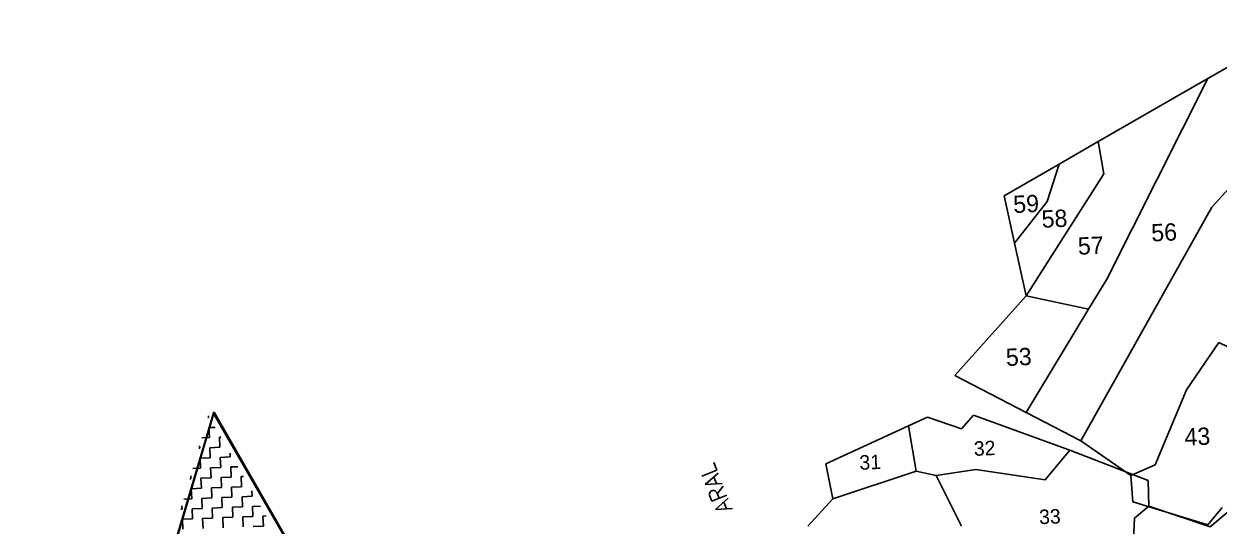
# Model space of a CAD drawing. Header units: metres. Extents: x 281802 to 284768, y 2076477 to 2081449.
# Drawn here: x 281804 to 282315, y 2077776 to 2077991 of the extents above; entities that cross this region are included whole.
import ezdxf
from ezdxf.enums import TextEntityAlignment as Align

# ---------------------------------------------------------------- set-up
doc = ezdxf.new("R2010")
doc.units = ezdxf.units.M
for name, color, linetype in [('OFF', 1, 'Continuous'), ('POLY_HATCH', 12, 'Continuous'), ('POLY_PARCEL', 6, 'Continuous'), ('TEXT_MAPOUT', 7, 'Continuous'), ('TEXT_PARCEL', 7, 'Continuous'), ('V_BOUND_LINE', 7, 'Continuous')]:
    doc.layers.add(name, color=color, linetype=linetype)
doc.styles.get("Standard").update_dxf_attribs({"font": 'simplex.shx'})
doc.styles.add('TEXT_MAP', font='')
doc.styles.get('TEXT_MAP').set_extended_font_data('Kruti Dev 050')

msp = doc.modelspace()

# ---------------------------------------------------------------- linework, layer by layer
at = {"layer": 'OFF'}
msp.add_line((282232.75, 2077874.69), (282259.47, 2077868.99), dxfattribs=at)
at = {"layer": 'POLY_HATCH'}
for p, q in [((281885.65, 2077824.92), (281804.49, 2077550.13)), ((282005.27, 2077616.68), (281885.65, 2077824.92))]:
    msp.add_line(p, q, dxfattribs=at)
at = {"layer": 'POLY_HATCH', "linetype": 'Continuous'}
for p, q in [((281882.97, 2077822.65), (281883.23, 2077822.66)), ((281883.23, 2077822.66), (281883.2, 2077823.41)), ((281883.4, 2077818.37), (281886.1, 2077818.47)), ((281883.57, 2077814.07), (281883.4, 2077818.37)), ((281880.4, 2077813.94), (281883.57, 2077814.07)), ((281887.87, 2077814.24), (281888.52, 2077814.27)), ((281888.05, 2077809.94), (281887.87, 2077814.24)), ((281879.11, 2077809.58), (281879.45, 2077809.59)), ((281879.45, 2077809.59), (281879.41, 2077810.59)), ((281883.75, 2077809.77), (281888.05, 2077809.94)), ((281883.92, 2077805.47), (281883.75, 2077809.77)), ((281892.52, 2077805.82), (281892.46, 2077807.42)), ((281879.62, 2077805.3), (281883.92, 2077805.47)), ((281879.8, 2077801), (281879.62, 2077805.3)), ((281884.1, 2077801.17), (281888.4, 2077801.34)), ((281888.22, 2077805.64), (281892.52, 2077805.82)), ((281888.4, 2077801.34), (281888.22, 2077805.64)), ((281892.69, 2077801.52), (281895.77, 2077801.64)), ((281892.87, 2077797.22), (281892.69, 2077801.52)), ((281875.25, 2077796.51), (281875.67, 2077796.52)), ((281875.67, 2077796.52), (281875.62, 2077797.77)), ((281876.54, 2077800.86), (281879.8, 2077801)), ((281879.97, 2077796.7), (281884.27, 2077796.87)), ((281880.15, 2077792.4), (281879.97, 2077796.7)), ((281884.27, 2077796.87), (281884.1, 2077801.17)), ((281888.57, 2077797.05), (281892.87, 2077797.22)), ((281888.74, 2077792.75), (281888.57, 2077797.05)), ((281897.17, 2077797.39), (281898.19, 2077797.44)), ((281897.34, 2077793.1), (281897.17, 2077797.39)), ((281875.85, 2077792.23), (281880.15, 2077792.4)), ((281876.02, 2077787.93), (281875.85, 2077792.23)), ((281884.45, 2077792.57), (281888.74, 2077792.75)), ((281884.62, 2077788.27), (281884.45, 2077792.57)), ((281893.04, 2077792.92), (281897.34, 2077793.1)), ((281893.22, 2077788.62), (281893.04, 2077792.92)), ((281901.81, 2077788.97), (281901.72, 2077791.29)), ((281872.68, 2077787.79), (281876.02, 2077787.93)), ((281880.32, 2077788.1), (281884.62, 2077788.27)), ((281880.5, 2077783.8), (281880.32, 2077788.1)), ((281888.92, 2077788.45), (281893.22, 2077788.62)), ((281889.09, 2077784.15), (281888.92, 2077788.45)), ((281897.52, 2077788.8), (281901.81, 2077788.97)), ((281897.69, 2077784.5), (281897.52, 2077788.8)), ((281871.39, 2077783.43), (281871.9, 2077783.45)), ((281871.9, 2077783.45), (281871.84, 2077784.95)), ((281876.2, 2077783.63), (281880.5, 2077783.8)), ((281876.37, 2077779.33), (281876.2, 2077783.63)), ((281884.79, 2077783.98), (281889.09, 2077784.15)), ((281884.97, 2077779.68), (281884.79, 2077783.98)), ((281893.39, 2077784.32), (281897.69, 2077784.5)), ((281893.57, 2077780.03), (281893.39, 2077784.32)), ((281901.99, 2077784.67), (281905.44, 2077784.81)), ((281902.16, 2077780.37), (281901.99, 2077784.67)), ((281872.07, 2077779.16), (281876.37, 2077779.33)), ((281872.25, 2077774.86), (281872.07, 2077779.16)), ((281880.67, 2077779.5), (281884.97, 2077779.68)), ((281880.84, 2077775.2), (281880.67, 2077779.5)), ((281889.27, 2077779.85), (281893.57, 2077780.03)), ((281889.44, 2077775.55), (281889.27, 2077779.85)), ((281897.86, 2077780.2), (281902.16, 2077780.37)), ((281898.04, 2077775.9), (281897.86, 2077780.2)), ((281902.34, 2077776.08), (281906.64, 2077776.25)), ((281906.46, 2077780.55), (281907.86, 2077780.61)), ((281906.64, 2077776.25), (281906.46, 2077780.55))]:
    msp.add_line(p, q, dxfattribs=at)
at = {"layer": 'POLY_PARCEL'}
for p, q in [((282267.24, 2077881.83), (282310.51, 2077967.57)), ((282312.18, 2077912.58), (282363.34, 2077968.98)), ((282263.64, 2077940.65), (282266.02, 2077926.88)), ((282223.4, 2077917.52), (282246.93, 2077931.04)), ((282241.79, 2077915.01), (282246.93, 2077931.04)), ((282266.02, 2077926.88), (282232.75, 2077874.69)), ((282227.83, 2077897.23), (282223.4, 2077917.52)), ((282227.83, 2077897.23), (282241.79, 2077915.01)), ((282256.15, 2077812.75), (282312.18, 2077912.58)), ((282232.75, 2077874.69), (282227.83, 2077897.23)), ((282259.47, 2077868.99), (282267.24, 2077881.83)), ((282202.37, 2077840.57), (282232.75, 2077874.69)), ((282232.78, 2077824.84), (282259.47, 2077868.99)), ((282315.19, 2077854.75), (282301.32, 2077834.57)), ((282331.92, 2077846.72), (282315.19, 2077854.75)), ((282232.78, 2077824.84), (282202.37, 2077840.57)), ((282301.32, 2077834.57), (282287.98, 2077802.44)), ((282004.85, 2077616.45), (281885.23, 2077824.7)), ((282190.65, 2077822.88), (282182.47, 2077819.1)), ((282205.17, 2077817.81), (282190.65, 2077822.88)), ((282210.25, 2077823.67), (282205.17, 2077817.81)), ((282251.46, 2077808.71), (282210.25, 2077823.67)), ((282256.15, 2077812.75), (282232.78, 2077824.84)), ((282182.47, 2077819.1), (282147.2, 2077802.83)), ((282185.82, 2077799.75), (282182.47, 2077819.1)), ((282277.54, 2077797.9), (282256.15, 2077812.75)), ((282240.91, 2077796.08), (282251.46, 2077808.71)), ((282284.93, 2077795.77), (282251.46, 2077808.71)), ((282147.2, 2077802.83), (282150.19, 2077787.9)), ((282287.98, 2077802.44), (282277.54, 2077797.9)), ((282150.19, 2077787.9), (282185.82, 2077799.75)), ((282185.82, 2077799.75), (282194.37, 2077797.88)), ((282194.37, 2077797.88), (282211.23, 2077800.41)), ((282194.37, 2077797.88), (282205.21, 2077776.21)), ((282211.23, 2077800.41), (282240.91, 2077796.08)), ((282278.42, 2077786.65), (282277.54, 2077797.9)), ((282285.29, 2077784.78), (282284.93, 2077795.77)), ((282150.19, 2077787.9), (282139.43, 2077776.24)), ((282310.5, 2077776.79), (282278.42, 2077786.65)), ((282279.19, 2077779.58), (282285.29, 2077784.78)), ((282311.53, 2077775.99), (282285.29, 2077784.78)), ((282316.57, 2077784.22), (282310.5, 2077776.79)), ((282319.58, 2077782.78), (282311.53, 2077775.99)), ((282278.36, 2077763.7), (282279.19, 2077779.58))]:
    msp.add_line(p, q, dxfattribs=at)
at = {"layer": 'V_BOUND_LINE'}
for p, q in [((282310.51, 2077967.57), (282351.24, 2077990.97)), ((282263.64, 2077940.65), (282310.51, 2077967.57)), ((282246.93, 2077931.04), (282263.64, 2077940.65)), ((281885.42, 2077825.17), (281804.26, 2077550.38))]:
    msp.add_line(p, q, dxfattribs=at)

# ---------------------------------------------------------------- texts
at = {"layer": 'TEXT_MAPOUT'}
msp.add_text('ARAL', height=6.883, rotation=112.0678, dxfattribs=at).set_placement((282107.28, 2077783.52))
at = {"layer": 'TEXT_PARCEL', "style": 'TEXT_MAP'}
for s, height, rotation, p in [('59', 7.404, 2.5679, (282232.78, 2077914.03)), ('58', 7.404, 2.5679, (282244.91, 2077907.73)), ('56', 7.404, 2.5679, (282291.78, 2077901.87)), ('57', 7.404, 2.5679, (282260.4, 2077896.14)), ('53', 7.404, 2.5679, (282229.63, 2077848.62)), ('43', 7.404, 2.5679, (282305.99, 2077814.56)), ('32', 6.195, 2.3203, (282215.04, 2077809.54)), ('31', 6.195, 2.3203, (282166.11, 2077803.59)), ('33', 6.195, 2.3203, (282242.94, 2077780.33))]:
    msp.add_text(s, height=height, rotation=rotation, dxfattribs=at).set_placement(p, align=Align.MIDDLE)

doc.saveas('drawing.dxf')
